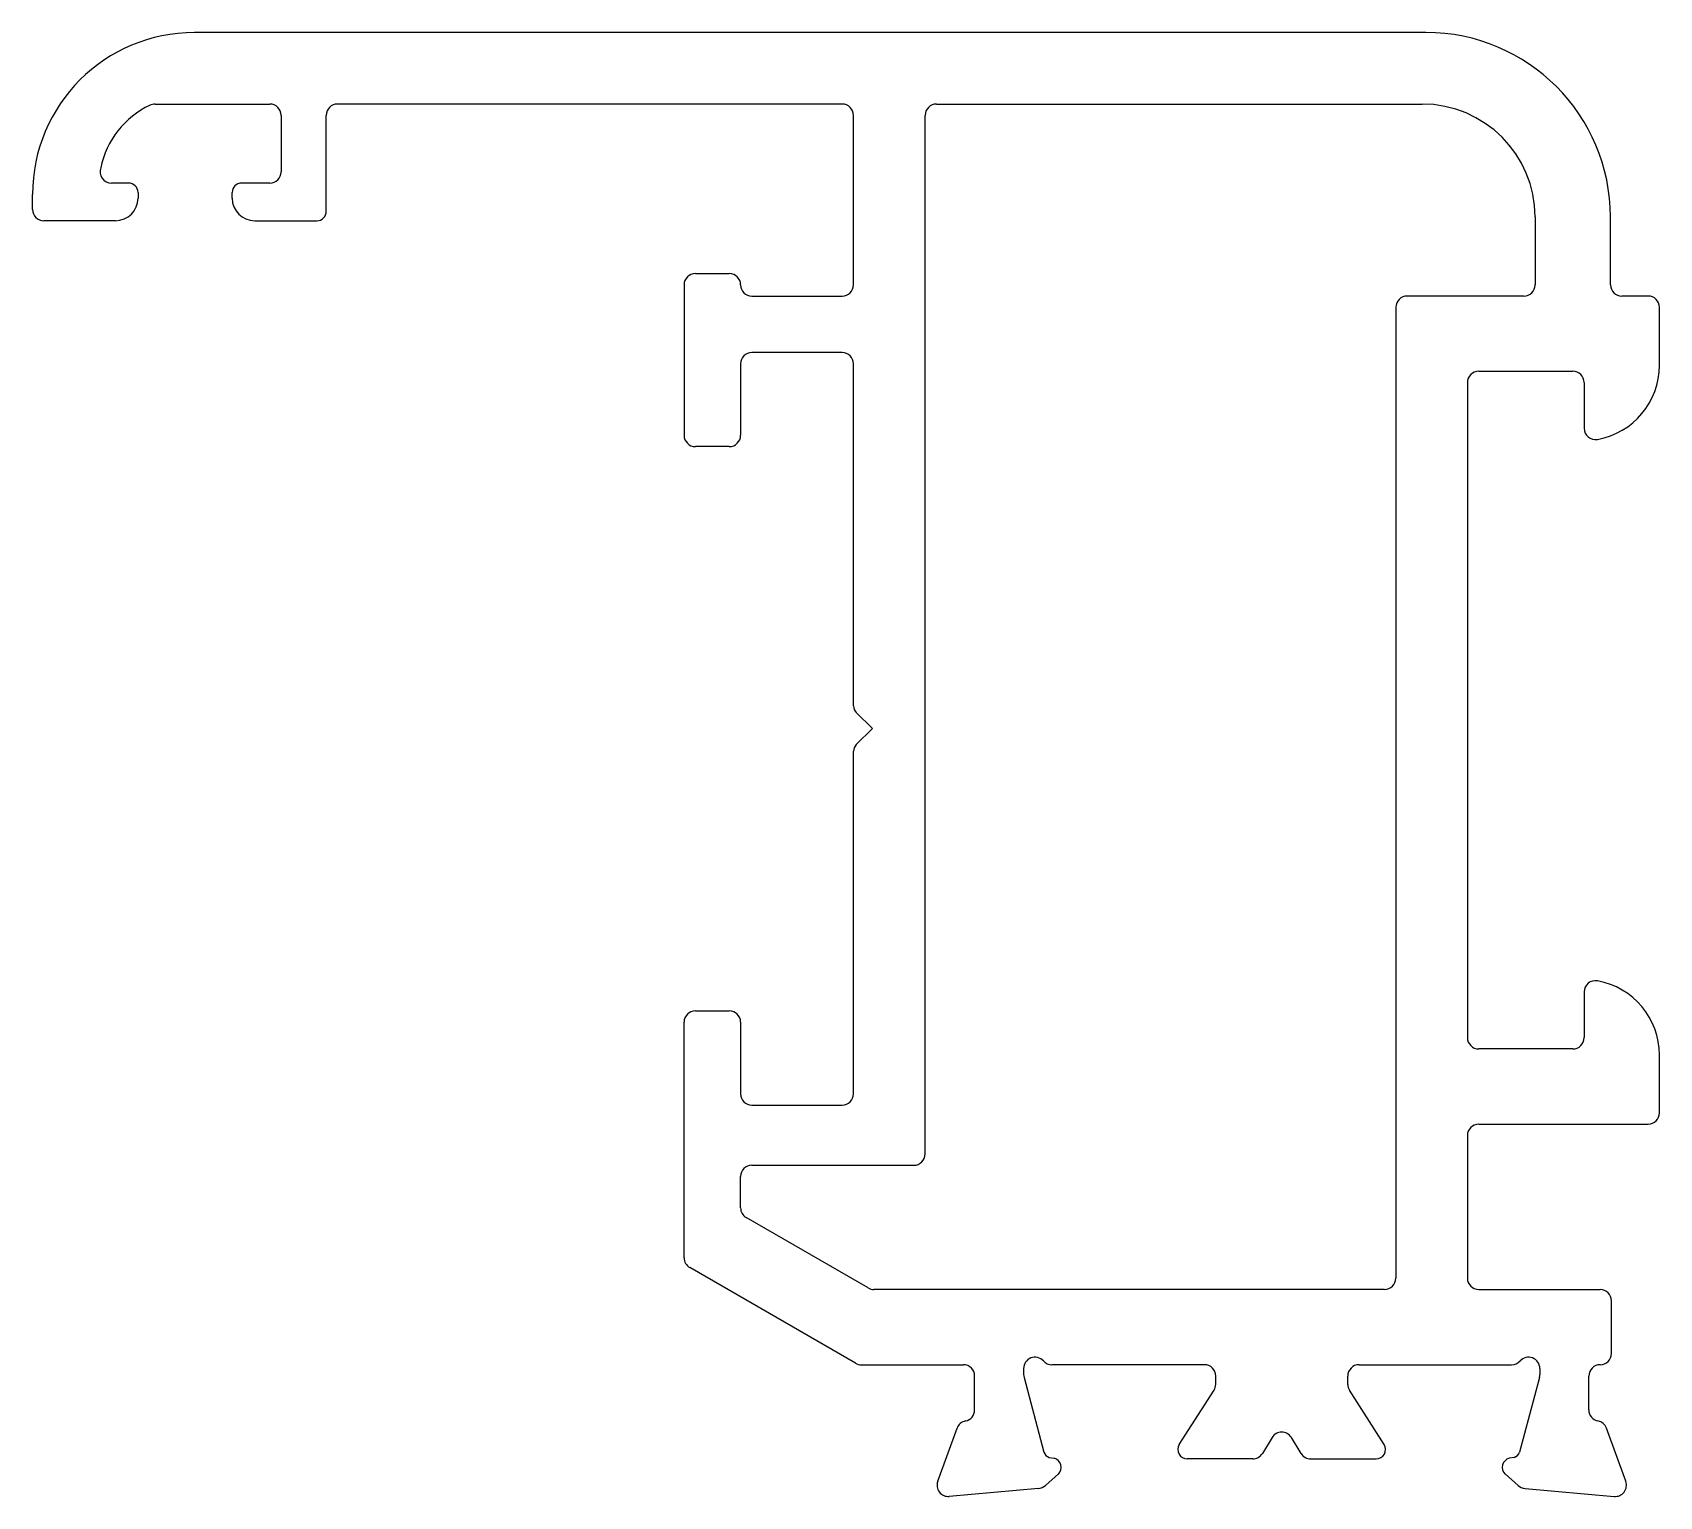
# Model space of a CAD drawing. Extents: x 1780.2 to 1823.4, y 1166.2 to 1205.1.
import ezdxf

# ---------------------------------------------------------------- set-up
doc = ezdxf.new("R2010")
doc.units = 0
doc.layers.get('0').update_dxf_attribs({"linetype": 'CONTINUOUS'})

msp = doc.modelspace()

# ---------------------------------------------------------------- linework, layer by layer
for p, q in [((1817.175, 1205.125), (1784.477, 1205.125)), ((1783.429, 1203.225), (1786.477, 1203.225)), ((1801.677, 1203.225), (1788.277, 1203.225)), ((1804.177, 1203.225), (1817.075, 1203.225)), ((1786.777, 1202.925), (1786.777, 1201.425)), ((1787.977, 1200.375), (1787.977, 1202.925)), ((1801.977, 1198.425), (1801.977, 1202.925)), ((1803.877, 1175.335), (1803.877, 1202.925)), ((1782.727, 1201.125), (1782.27, 1201.125)), ((1786.477, 1201.125), (1785.727, 1201.125)), ((1780.177, 1200.425), (1780.177, 1200.825)), ((1782.977, 1200.875), (1782.977, 1200.725)), ((1785.477, 1200.725), (1785.477, 1200.875)), ((1782.377, 1200.125), (1780.477, 1200.125)), ((1786.077, 1200.125), (1787.727, 1200.125)), ((1820.075, 1200.225), (1820.075, 1198.425)), ((1822.075, 1198.425), (1822.075, 1200.225)), ((1797.477, 1198.425), (1797.477, 1194.425)), ((1797.777, 1198.725), (1798.677, 1198.725)), ((1799.277, 1198.125), (1801.677, 1198.125)), ((1819.775, 1198.125), (1816.677, 1198.125)), ((1823.077, 1198.125), (1822.375, 1198.125)), ((1816.377, 1197.825), (1816.377, 1172.035)), ((1823.377, 1196.285), (1823.377, 1197.825)), ((1798.977, 1196.325), (1798.977, 1194.425)), ((1801.677, 1196.625), (1799.277, 1196.625)), ((1801.977, 1187.239), (1801.977, 1196.325)), ((1818.277, 1195.825), (1818.277, 1178.425)), ((1818.577, 1196.125), (1821.077, 1196.125)), ((1821.377, 1195.825), (1821.377, 1194.612)), ((1798.677, 1194.125), (1797.777, 1194.125)), ((1802.477, 1186.635), (1802.05, 1187.062)), ((1802.05, 1186.208), (1802.477, 1186.635)), ((1801.977, 1176.935), (1801.977, 1186.031)), ((1821.377, 1179.638), (1821.377, 1178.425)), ((1797.777, 1179.135), (1798.677, 1179.135)), ((1797.477, 1172.577), (1797.477, 1178.835)), ((1798.977, 1178.835), (1798.977, 1176.935)), ((1821.077, 1178.125), (1818.577, 1178.125)), ((1823.377, 1176.425), (1823.377, 1177.965)), ((1799.277, 1176.635), (1801.677, 1176.635)), ((1818.577, 1176.125), (1823.077, 1176.125)), ((1818.277, 1175.825), (1818.277, 1172.035)), ((1798.977, 1173.905), (1798.977, 1174.735)), ((1799.277, 1175.035), (1803.577, 1175.035)), ((1802.366, 1171.775), (1799.127, 1173.645)), ((1802.03, 1169.775), (1797.627, 1172.317)), ((1816.077, 1171.735), (1802.516, 1171.735)), ((1818.577, 1171.735), (1821.8, 1171.735)), ((1822.1, 1170.036), (1822.1, 1171.435)), ((1802.18, 1169.735), (1804.893, 1169.735)), ((1805.193, 1168.536), (1805.193, 1169.435)), ((1806.493, 1169.636), (1806.493, 1169.476)), ((1811.293, 1169.736), (1807.24, 1169.736)), ((1811.593, 1169.215), (1811.593, 1169.436)), ((1815.1, 1169.215), (1815.1, 1169.436)), ((1815.4, 1169.736), (1819.452, 1169.736)), ((1820.2, 1169.636), (1820.2, 1169.476)), ((1821.5, 1168.536), (1821.5, 1169.436)), ((1806.503, 1169.398), (1807.034, 1167.416)), ((1810.625, 1167.617), (1811.549, 1169.059)), ((1816.067, 1167.617), (1815.144, 1169.059)), ((1820.189, 1169.398), (1819.658, 1167.416)), ((1804.211, 1166.639), (1804.724, 1168.05)), ((1813.09, 1167.802), (1812.833, 1167.38)), ((1813.859, 1167.38), (1813.602, 1167.802)), ((1822.482, 1166.639), (1821.968, 1168.05)), ((1807.175, 1167.275), (1807.303, 1167.252)), ((1819.517, 1167.275), (1819.389, 1167.252)), ((1807.416, 1166.834), (1807.07, 1166.531)), ((1812.577, 1167.236), (1810.839, 1167.236)), ((1814.116, 1167.236), (1815.853, 1167.236)), ((1819.277, 1166.834), (1819.622, 1166.531)), ((1806.884, 1166.444), (1804.519, 1166.237)), ((1819.808, 1166.444), (1822.173, 1166.237))]:
    msp.add_line(p, q)
for centre, radius, start, end in [((1784.477, 1200.825), 4.3, 90, 180), ((1817.175, 1200.225), 4.9, 0, 90), ((1784.293, 1201.066), 2.35, 115.1137, 168.669), ((1783.429, 1202.925), 0.3, 90, 116.5084), ((1786.477, 1202.925), 0.3, 360, 90), ((1788.277, 1202.925), 0.3, 90, 180), ((1801.677, 1202.925), 0.3, 360, 90), ((1804.177, 1202.925), 0.3, 90, 180), ((1817.075, 1200.225), 3, 0, 90), ((1782.27, 1201.425), 0.3, 160.0681, 270), ((1786.477, 1201.425), 0.3, 270, 360), ((1782.727, 1200.875), 0.25, 0, 90), ((1785.727, 1200.875), 0.25, 90, 180), ((1782.377, 1200.725), 0.6, 270, 0), ((1786.077, 1200.725), 0.6, 180, 270), ((1780.477, 1200.425), 0.3, 180, 270), ((1787.727, 1200.375), 0.25, 270, 360), ((1797.777, 1198.425), 0.3, 90, 180), ((1798.677, 1198.425), 0.3, 0, 90), ((1799.277, 1198.425), 0.3, 180, 270), ((1801.677, 1198.425), 0.3, 270, 360), ((1819.775, 1198.425), 0.3, 270, 0), ((1822.375, 1198.425), 0.3, 180, 270), ((1816.677, 1197.825), 0.3, 90, 180), ((1823.077, 1197.825), 0.3, 0, 90), ((1799.277, 1196.325), 0.3, 90, 180), ((1801.677, 1196.325), 0.3, 360, 90), ((1821.377, 1196.285), 2, 280.1642, 0), ((1818.577, 1195.825), 0.3, 90, 180), ((1821.077, 1195.825), 0.3, 0, 90), ((1821.677, 1194.612), 0.3, 180, 280.1642), ((1797.777, 1194.425), 0.3, 180, 270), ((1798.677, 1194.425), 0.3, 270, 0), ((1802.227, 1187.239), 0.25, 180, 225), ((1802.227, 1186.031), 0.25, 135, 180), ((1821.677, 1179.638), 0.3, 79.8358, 180), ((1821.377, 1177.965), 2, 0, 79.8358), ((1797.777, 1178.835), 0.3, 90, 180), ((1798.677, 1178.835), 0.3, 360, 90), ((1818.577, 1178.425), 0.3, 180, 270), ((1821.077, 1178.425), 0.3, 270, 0), ((1799.277, 1176.935), 0.3, 180, 270), ((1801.677, 1176.935), 0.3, 270, 360), ((1823.077, 1176.425), 0.3, 270, 0), ((1818.577, 1175.825), 0.3, 90, 180), ((1803.577, 1175.335), 0.3, 270, 0), ((1799.277, 1174.735), 0.3, 90, 180), ((1799.277, 1173.905), 0.3, 180, 240), ((1797.777, 1172.577), 0.3, 180, 240), ((1816.077, 1172.035), 0.3, 270, 0), ((1818.577, 1172.035), 0.3, 180, 270), ((1802.516, 1172.035), 0.3, 240, 270), ((1821.8, 1171.435), 0.3, 0, 90), ((1806.793, 1169.636), 0.3, 41.8103, 180), ((1819.9, 1169.636), 0.3, 0, 138.1897), ((1821.8, 1170.036), 0.3, 270, 0), ((1802.18, 1170.035), 0.3, 240, 270), ((1804.893, 1169.435), 0.3, 0, 90), ((1806.793, 1169.476), 0.3, 180, 195), ((1807.24, 1170.036), 0.3, 221.8103, 270), ((1811.293, 1169.436), 0.3, 360, 90), ((1815.4, 1169.436), 0.3, 90, 180), ((1819.452, 1170.036), 0.3, 270, 318.1897), ((1819.9, 1169.476), 0.3, 345, 360), ((1821.8, 1169.436), 0.3, 90, 180), ((1811.293, 1169.215), 0.3, 328.6045, 0), ((1815.4, 1169.215), 0.3, 180, 211.3955), ((1805.006, 1167.947), 0.3, 100.9043, 160), ((1804.893, 1168.536), 0.3, 280.9043, 0), ((1821.8, 1168.536), 0.3, 180, 259.0957), ((1821.686, 1167.947), 0.3, 20, 79.0957), ((1813.346, 1167.645), 0.3, 31.4, 148.6), ((1807.227, 1167.468), 0.2, 195, 255), ((1810.839, 1167.486), 0.25, 148.6045, 270), ((1812.577, 1167.536), 0.3, 270, 328.6), ((1814.116, 1167.536), 0.3, 211.4, 270), ((1815.853, 1167.486), 0.25, 270, 31.3955), ((1819.465, 1167.468), 0.2, 285, 345), ((1807.239, 1167.01), 0.25, 315, 75), ((1819.453, 1167.01), 0.25, 105, 225), ((1804.493, 1166.536), 0.3, 160, 275), ((1806.858, 1166.743), 0.3, 275, 315), ((1819.834, 1166.743), 0.3, 225, 265), ((1822.2, 1166.536), 0.3, 265, 20)]:
    msp.add_arc(centre, radius, start, end)

doc.saveas('drawing.dxf')
